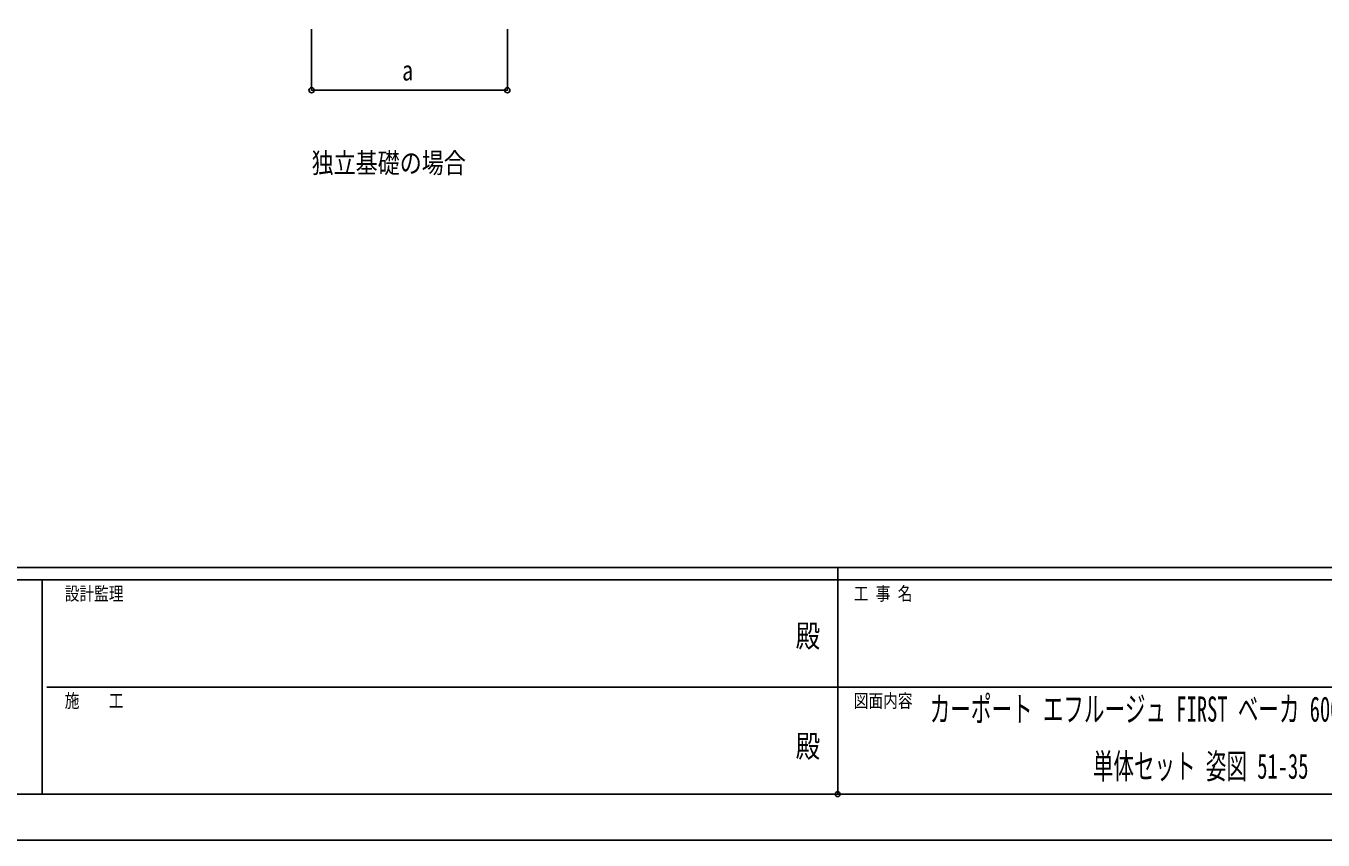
# Model space of a CAD drawing. Units: millimetres, scale not verified. Extents: x -10512 to 10512, y -7425 to 7425.
# Drawn here: x -3329 to 1971, y -7425 to -4100 of the extents above; entities that cross this region are included whole.
import ezdxf
from ezdxf.enums import TextEntityAlignment as Align

# ---------------------------------------------------------------- set-up
doc = ezdxf.new("R2010")
doc.units = ezdxf.units.MM
doc.header["$LTSCALE"] = 40
doc.header["$PDMODE"] = 32
doc.header["$PDSIZE"] = 20
for name, color, linetype in [('0-2_USER1', 3, 'Continuous'), ('0-7_YKK_D', 6, 'Continuous'), ('0-8_YKK_ZWAK', 7, 'Continuous')]:
    doc.layers.add(name, color=color, linetype=linetype)
doc.styles.add('ＭＳ ゴシック', font='')
doc.styles.get('ＭＳ ゴシック').set_extended_font_data('MS Gothic')

msp = doc.modelspace()

# ---------------------------------------------------------------- linework, layer by layer
at = {"layer": '0-7_YKK_D'}
for p, q in [((-2162.29, -4113.5), (-2162.29, -4363.5)), ((-1362.29, -4113.5), (-1362.29, -4363.5)), ((-1362.29, -4362.5), (-2162.29, -4362.5))]:
    msp.add_line(p, q, dxfattribs=at)
for centre in [(-2162.29, -4362.5), (-1362.29, -4362.5)]:
    msp.add_circle(centre, 10.62, dxfattribs=at)
at = {"layer": '0-8_YKK_ZWAK'}
for p, q in [((9737.55, -6312.5), (-9762.45, -6312.5)), ((-12.45, -6312.5), (-12.45, -7237.5)), ((-3262.45, -6362.5), (-9762.45, -6362.5)), ((-3262.45, -6362.5), (-3262.45, -7237.5)), ((-12.45, -6362.5), (-3262.45, -6362.5)), ((3237.55, -6362.5), (-12.45, -6362.5)), ((-3243.7, -6800), (-12.45, -6800)), ((-12.45, -6800), (3237.55, -6800)), ((-9762.45, -7237.5), (-3262.45, -7237.5)), ((-3262.45, -7237.5), (-12.45, -7237.5)), ((-12.45, -7237.5), (3237.55, -7237.5))]:
    msp.add_line(p, q, dxfattribs=at)
msp.add_lwpolyline([(-10512.5, -7425), (10512.5, -7425), (10512.5, 7425), (-10512.5, 7425)], close=True, dxfattribs=at)
msp.add_point((-12.45, -7237.5), dxfattribs=at)

# ---------------------------------------------------------------- texts
at = {"layer": '0-2_USER1', "style": 'ＭＳ ゴシック'}
for s, height, width, p in [('独立基礎の場合', 82.48, 0.8, (-2162.1, -4725.5)), ('カーポート エフルージュ FIRST ベーカ 600タイプ', 102.6, 0.6, (363.75, -6972.08)), ('単体セット 姿図 51-35', 102.6, 0.6, (1030.15, -7205.42))]:
    msp.add_text(s, height=height, dxfattribs=dict(at, width=width)).set_placement(p, align=Align.BOTTOM_LEFT)
at = {"layer": '0-7_YKK_D', "style": 'ＭＳ ゴシック', "width": 0.8}
msp.add_text('a', height=82.48, dxfattribs=at).set_placement((-1792.29, -4347.5), align=Align.BOTTOM_LEFT)
at = {"layer": '0-8_YKK_ZWAK', "style": 'ＭＳ ゴシック', "width": 0.8}
for s, height, p in [('設計監理', 54.99, (-3170.78, -6462.5)), ('工 事 名', 54.99, (53.17, -6462.5)), ('殿', 91.64, (-184.17, -6664.58)), ('施\u3000\u3000工', 54.99, (-3170.78, -6900)), ('図面内容', 54.99, (53.17, -6900)), ('殿', 91.64, (-184.17, -7114.58))]:
    msp.add_text(s, height=height, dxfattribs=at).set_placement(p, align=Align.BOTTOM_LEFT)

doc.saveas('drawing.dxf')
